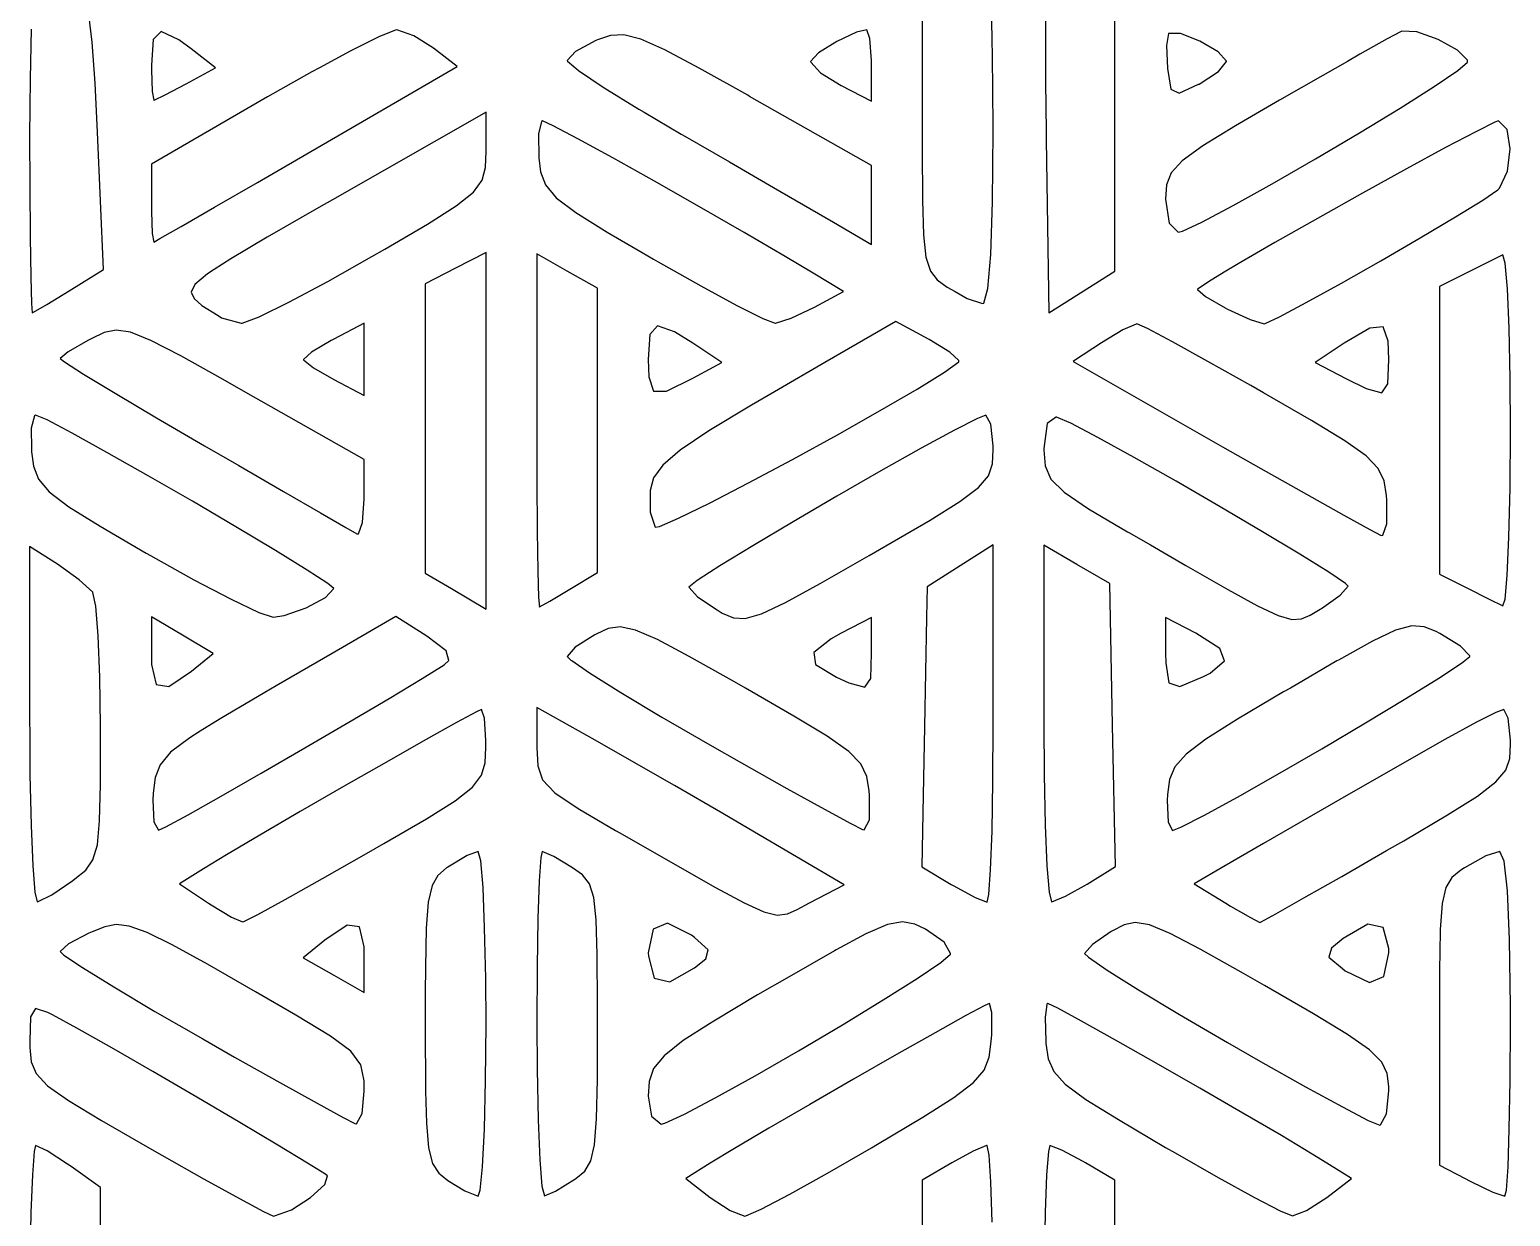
# Model space of a CAD drawing. Extents: x 19 to 403, y -177 to -75.
# Drawn here: x 190.8 to 203.29, y -133.53 to -123.52 of the extents above; entities that cross this region are included whole.
import ezdxf

# ---------------------------------------------------------------- set-up
doc = ezdxf.new("R2010")
doc.units = 0
doc.layers.add('BLACK', color=7, linetype='CONTINUOUS')

msp = doc.modelspace()

# ---------------------------------------------------------------- linework, layer by layer
at = {"layer": 'BLACK', "linetype": 'CONTINUOUS'}
for p, q in [((198.329, -123.218), (198.329, -124.387)), ((198.919, -123.57), (198.908, -123.23)), ((199.373, -123.218), (199.369, -123.547)), ((199.954, -125.559), (199.954, -123.218)), ((191.331, -123.628), (191.303, -123.396)), ((190.816, -123.519), (190.807, -123.937)), ((191.846, -123.607), (191.83, -123.823)), ((191.913, -123.539), (191.846, -123.607)), ((192.06, -123.609), (191.913, -123.539)), ((192.165, -123.686), (192.06, -123.609)), ((193.753, -123.582), (193.507, -123.705)), ((193.889, -123.527), (193.753, -123.582)), ((193.9, -123.526), (193.889, -123.527)), ((194.044, -123.576), (193.9, -123.526)), ((194.209, -123.68), (194.044, -123.576)), ((195.591, -123.61), (195.577, -123.615)), ((195.702, -123.572), (195.591, -123.61)), ((195.814, -123.567), (195.702, -123.572)), ((195.957, -123.604), (195.814, -123.567)), ((196.159, -123.694), (195.957, -123.604)), ((197.775, -123.545), (197.609, -123.622)), ((197.863, -123.524), (197.775, -123.545)), ((197.888, -123.599), (197.863, -123.524)), ((197.901, -123.784), (197.888, -123.599)), ((198.926, -123.997), (198.919, -123.57)), ((199.369, -123.547), (199.369, -123.967)), ((200.407, -123.555), (200.389, -123.657)), ((200.506, -123.557), (200.407, -123.555)), ((200.67, -123.621), (200.506, -123.557)), ((202.25, -123.602), (202.02, -123.731)), ((202.367, -123.539), (202.25, -123.602)), ((202.372, -123.536), (202.367, -123.539)), ((202.5, -123.542), (202.372, -123.536)), ((202.68, -123.605), (202.5, -123.542)), ((202.844, -123.695), (202.68, -123.605)), ((191.355, -123.975), (191.331, -123.628)), ((192.371, -123.845), (192.165, -123.686)), ((193.507, -123.705), (193.246, -123.845)), ((194.408, -123.834), (194.209, -123.68)), ((195.406, -123.707), (195.336, -123.783)), ((195.577, -123.615), (195.406, -123.707)), ((196.45, -123.848), (196.159, -123.694)), ((197.456, -123.718), (197.388, -123.792)), ((197.609, -123.622), (197.456, -123.718)), ((200.389, -123.657), (200.397, -123.85)), ((200.824, -123.711), (200.67, -123.621)), ((200.895, -123.79), (200.824, -123.711)), ((202.02, -123.731), (201.915, -123.791)), ((202.927, -123.781), (202.844, -123.695)), ((191.83, -123.823), (191.83, -123.862)), ((192.122, -123.98), (192.371, -123.845)), ((193.14, -124.571), (194.408, -123.834)), ((193.246, -123.845), (193.182, -123.88)), ((195.336, -123.783), (195.338, -123.789)), ((195.338, -123.789), (195.391, -123.834)), ((195.391, -123.834), (195.431, -123.867)), ((196.858, -124.077), (196.45, -123.848)), ((197.388, -123.792), (197.389, -123.798)), ((197.389, -123.798), (197.471, -123.886)), ((197.902, -123.825), (197.901, -123.784)), ((197.902, -124.127), (197.902, -123.825)), ((200.397, -123.85), (200.397, -123.852)), ((200.397, -123.852), (200.426, -124.025)), ((200.827, -123.875), (200.895, -123.791)), ((200.895, -123.791), (200.895, -123.79)), ((201.915, -123.791), (201.707, -123.909)), ((202.847, -123.868), (202.927, -123.798)), ((202.927, -123.798), (202.927, -123.781)), ((190.807, -123.937), (190.803, -124.422)), ((191.375, -124.388), (191.355, -123.975)), ((191.83, -123.862), (191.837, -124.046)), ((191.946, -124.073), (192.122, -123.98)), ((193.182, -123.88), (192.809, -124.091)), ((195.431, -123.867), (195.64, -124.008)), ((197.471, -123.886), (197.645, -123.994)), ((199.369, -123.967), (199.374, -124.379)), ((200.495, -124.06), (200.66, -123.984)), ((200.66, -123.984), (200.664, -123.982)), ((200.664, -123.982), (200.827, -123.875)), ((201.707, -123.909), (201.342, -124.118)), ((202.647, -124.003), (202.847, -123.868)), ((192.809, -124.091), (191.83, -124.658)), ((191.837, -124.046), (191.851, -124.119)), ((191.853, -124.118), (191.946, -124.073)), ((195.64, -124.008), (195.939, -124.193)), ((196.874, -124.086), (196.858, -124.077)), ((197.902, -124.668), (196.874, -124.086)), ((197.645, -123.994), (197.902, -124.127)), ((198.928, -124.379), (198.926, -123.997)), ((200.426, -124.025), (200.495, -124.06)), ((202.36, -124.184), (202.647, -124.003)), ((191.851, -124.119), (191.853, -124.118)), ((194.652, -124.22), (193.358, -124.957)), ((194.652, -124.549), (194.652, -124.22)), ((195.939, -124.193), (195.986, -124.22)), ((195.986, -124.22), (196.298, -124.404)), ((201.342, -124.118), (200.972, -124.333)), ((202.016, -124.393), (202.36, -124.184)), ((195.12, -124.297), (195.093, -124.402)), ((195.129, -124.293), (195.12, -124.297)), ((195.219, -124.334), (195.129, -124.293)), ((195.426, -124.443), (195.219, -124.334)), ((200.972, -124.333), (200.695, -124.502)), ((203.158, -124.304), (203.002, -124.381)), ((203.189, -124.293), (203.158, -124.304)), ((203.262, -124.364), (203.189, -124.293)), ((190.803, -124.422), (190.804, -124.843)), ((191.427, -125.546), (191.375, -124.388)), ((195.093, -124.402), (195.096, -124.603)), ((195.721, -124.605), (195.426, -124.443)), ((196.298, -124.404), (196.308, -124.41)), ((196.308, -124.41), (196.705, -124.638)), ((198.329, -124.387), (198.329, -124.535)), ((198.923, -124.975), (198.928, -124.379)), ((199.374, -124.379), (199.375, -124.449)), ((199.375, -124.449), (199.398, -125.912)), ((201.646, -124.611), (202.016, -124.393)), ((203.002, -124.381), (202.743, -124.517)), ((203.287, -124.528), (203.262, -124.364)), ((192.724, -124.812), (193.14, -124.571)), ((194.648, -124.685), (194.652, -124.549)), ((195.096, -124.603), (195.111, -124.723)), ((196.073, -124.802), (195.721, -124.605)), ((198.329, -124.535), (198.331, -124.96)), ((200.695, -124.502), (200.522, -124.628)), ((202.743, -124.517), (202.414, -124.697)), ((203.265, -124.717), (203.287, -124.528)), ((191.83, -124.658), (191.83, -124.989)), ((194.62, -124.793), (194.648, -124.685)), ((195.111, -124.723), (195.153, -124.833)), ((196.705, -124.638), (197.076, -124.853)), ((197.902, -125.336), (197.902, -124.668)), ((200.428, -124.731), (200.389, -124.832)), ((200.522, -124.628), (200.428, -124.731)), ((201.28, -124.822), (201.646, -124.611)), ((202.414, -124.697), (202.043, -124.901)), ((203.196, -124.861), (203.265, -124.717)), ((190.804, -124.843), (190.807, -125.271)), ((192.363, -125.021), (192.724, -124.812)), ((194.545, -124.893), (194.62, -124.793)), ((195.153, -124.833), (195.244, -124.94)), ((196.452, -125.017), (196.073, -124.802)), ((197.076, -124.853), (197.382, -125.031)), ((200.389, -124.832), (200.382, -124.952)), ((200.951, -125.006), (201.28, -124.822)), ((193.358, -124.957), (193.242, -125.024)), ((194.399, -125.009), (194.545, -124.893)), ((195.244, -124.94), (195.409, -125.065)), ((198.331, -124.96), (198.34, -125.253)), ((198.908, -125.42), (198.923, -124.975)), ((200.382, -124.952), (200.382, -124.953)), ((200.382, -124.953), (200.411, -125.156)), ((202.043, -124.901), (201.662, -125.115)), ((202.827, -125.102), (203.056, -124.96)), ((203.056, -124.96), (203.183, -124.874)), ((203.183, -124.874), (203.196, -124.861)), ((191.83, -124.989), (191.83, -125.056)), ((191.83, -125.056), (191.837, -125.242)), ((192.081, -125.184), (192.363, -125.021)), ((193.242, -125.024), (192.807, -125.273)), ((194.158, -125.162), (194.399, -125.009)), ((195.409, -125.065), (195.674, -125.23)), ((196.829, -125.234), (196.452, -125.017)), ((197.382, -125.031), (197.581, -125.147)), ((200.688, -125.145), (200.951, -125.006)), ((202.528, -125.279), (202.827, -125.102)), ((191.902, -125.285), (192.081, -125.184)), ((193.799, -125.373), (194.158, -125.162)), ((195.674, -125.23), (195.967, -125.401)), ((197.173, -125.435), (196.829, -125.234)), ((197.581, -125.147), (197.902, -125.336)), ((200.411, -125.156), (200.489, -125.231)), ((200.489, -125.231), (200.523, -125.221)), ((200.523, -125.221), (200.688, -125.145)), ((201.662, -125.115), (201.302, -125.319)), ((190.807, -125.271), (190.812, -125.61)), ((191.837, -125.242), (191.851, -125.314)), ((191.851, -125.314), (191.902, -125.285)), ((192.807, -125.273), (192.5, -125.455)), ((198.34, -125.253), (198.349, -125.336)), ((198.349, -125.336), (198.361, -125.442)), ((201.302, -125.319), (200.994, -125.498)), ((202.196, -125.472), (202.528, -125.279)), ((192.5, -125.455), (192.359, -125.546)), ((193.317, -125.647), (193.69, -125.436)), ((193.69, -125.436), (193.799, -125.373)), ((194.652, -125.401), (194.395, -125.533)), ((194.652, -128.408), (194.652, -125.401)), ((195.335, -125.559), (195.079, -125.413)), ((195.079, -125.413), (195.079, -126.906)), ((195.967, -125.401), (196.063, -125.457)), ((196.063, -125.457), (196.104, -125.481)), ((196.104, -125.481), (196.463, -125.683)), ((197.411, -125.577), (197.173, -125.435)), ((198.361, -125.442), (198.398, -125.559)), ((198.883, -125.706), (198.908, -125.42)), ((201.864, -125.66), (202.196, -125.472)), ((203.113, -125.478), (202.926, -125.571)), ((203.225, -125.422), (203.113, -125.478)), ((203.246, -125.493), (203.225, -125.422)), ((191.136, -125.725), (191.427, -125.546)), ((192.302, -125.583), (192.196, -125.673)), ((192.359, -125.546), (192.302, -125.583)), ((194.395, -125.533), (194.139, -125.666)), ((195.591, -125.704), (195.335, -125.559)), ((197.665, -125.732), (197.411, -125.577)), ((198.398, -125.559), (198.456, -125.633)), ((199.398, -125.912), (199.954, -125.559)), ((200.891, -125.559), (200.766, -125.634)), ((200.994, -125.498), (200.891, -125.559)), ((202.926, -125.571), (202.691, -125.689)), ((203.264, -125.708), (203.246, -125.493)), ((190.812, -125.61), (190.818, -125.833)), ((190.948, -125.84), (191.136, -125.725)), ((192.196, -125.673), (192.165, -125.737)), ((192.989, -125.822), (193.317, -125.647)), ((194.139, -125.666), (194.139, -128.105)), ((195.592, -126.902), (195.591, -125.704)), ((196.463, -125.683), (196.767, -125.848)), ((197.42, -125.864), (197.665, -125.732)), ((198.456, -125.633), (198.54, -125.695)), ((198.54, -125.695), (198.606, -125.732)), ((198.606, -125.732), (198.709, -125.789)), ((198.848, -125.828), (198.883, -125.706)), ((200.652, -125.71), (200.65, -125.714)), ((200.65, -125.714), (200.717, -125.774)), ((200.766, -125.634), (200.652, -125.71)), ((201.568, -125.825), (201.864, -125.66)), ((202.691, -125.689), (202.691, -128.114)), ((203.278, -126.041), (203.264, -125.708)), ((190.818, -125.833), (190.825, -125.911)), ((190.836, -125.906), (190.948, -125.84)), ((192.165, -125.737), (192.191, -125.791)), ((192.191, -125.791), (192.256, -125.849)), ((192.256, -125.849), (192.392, -125.934)), ((192.738, -125.944), (192.989, -125.822)), ((196.767, -125.848), (196.986, -125.958)), ((198.709, -125.789), (198.839, -125.833)), ((198.839, -125.833), (198.848, -125.828)), ((200.717, -125.774), (200.883, -125.869)), ((201.342, -125.945), (201.568, -125.825)), ((190.825, -125.911), (190.836, -125.906)), ((192.392, -125.934), (192.42, -125.952)), ((192.42, -125.952), (192.587, -125.999)), ((192.596, -125.998), (192.738, -125.944)), ((196.986, -125.958), (197.089, -125.999)), ((197.091, -125.998), (197.224, -125.957)), ((197.224, -125.957), (197.42, -125.864)), ((198.106, -125.983), (197.509, -126.329)), ((198.389, -126.135), (198.106, -125.983)), ((200.883, -125.869), (200.903, -125.88)), ((200.903, -125.88), (201.095, -125.968)), ((201.095, -125.968), (201.212, -126.004)), ((201.221, -126.002), (201.342, -125.945)), ((191.432, -126.077), (191.323, -126.129)), ((191.533, -126.056), (191.432, -126.077)), ((191.654, -126.074), (191.533, -126.056)), ((191.826, -126.144), (191.654, -126.074)), ((192.587, -125.999), (192.596, -125.998)), ((193.625, -125.999), (193.369, -126.132)), ((193.625, -126.607), (193.625, -125.999)), ((196.034, -126.093), (196.02, -126.303)), ((196.097, -126.019), (196.034, -126.093)), ((196.241, -126.071), (196.097, -126.019)), ((196.394, -126.167), (196.241, -126.071)), ((197.089, -125.999), (197.091, -125.998)), ((200.021, -126.055), (199.842, -126.164)), ((200.133, -126.005), (200.021, -126.055)), ((200.138, -126.004), (200.133, -126.005)), ((200.229, -126.044), (200.138, -126.004)), ((200.439, -126.155), (200.229, -126.044)), ((201.212, -126.004), (201.221, -126.002)), ((202.103, -126.04), (201.888, -126.167)), ((202.216, -126.03), (202.103, -126.04)), ((202.258, -126.149), (202.216, -126.03)), ((203.287, -126.466), (203.278, -126.041)), ((191.293, -126.144), (191.127, -126.24)), ((191.323, -126.129), (191.293, -126.144)), ((192.077, -126.274), (191.826, -126.144)), ((193.345, -126.145), (193.18, -126.242)), ((193.369, -126.132), (193.345, -126.145)), ((196.64, -126.329), (196.394, -126.167)), ((198.562, -126.241), (198.389, -126.135)), ((199.842, -126.164), (199.614, -126.314)), ((200.739, -126.32), (200.439, -126.155)), ((201.888, -126.167), (201.642, -126.33)), ((202.263, -126.303), (202.258, -126.149)), ((191.127, -126.24), (191.06, -126.297)), ((191.06, -126.297), (191.096, -126.325)), ((191.096, -126.325), (191.256, -126.427)), ((192.436, -126.474), (192.077, -126.274)), ((193.18, -126.242), (193.112, -126.303)), ((193.112, -126.303), (193.113, -126.307)), ((193.113, -126.307), (193.196, -126.375)), ((196.02, -126.303), (196.024, -126.451)), ((196.394, -126.462), (196.64, -126.329)), ((197.509, -126.329), (197.084, -126.576)), ((198.516, -126.412), (198.637, -126.323)), ((198.638, -126.314), (198.562, -126.241)), ((198.637, -126.323), (198.638, -126.314)), ((199.614, -126.314), (199.601, -126.322)), ((199.601, -126.322), (200.862, -127.04)), ((201.101, -126.524), (200.739, -126.32)), ((201.642, -126.33), (201.906, -126.466)), ((202.256, -126.509), (202.263, -126.303)), ((191.256, -126.427), (191.523, -126.589)), ((192.606, -126.57), (192.436, -126.474)), ((193.196, -126.375), (193.369, -126.474)), ((193.369, -126.474), (193.625, -126.607)), ((196.024, -126.451), (196.063, -126.571)), ((196.174, -126.57), (196.394, -126.462)), ((198.286, -126.554), (198.516, -126.412)), ((201.906, -126.466), (202.074, -126.55)), ((203.289, -126.902), (203.287, -126.466)), ((191.523, -126.589), (191.872, -126.796)), ((193.625, -127.148), (192.606, -126.57)), ((196.063, -126.571), (196.174, -126.57)), ((197.084, -126.576), (196.89, -126.69)), ((197.976, -126.735), (198.286, -126.554)), ((201.207, -126.584), (201.101, -126.524)), ((201.613, -126.818), (201.207, -126.584)), ((202.074, -126.55), (202.206, -126.585)), ((202.206, -126.585), (202.256, -126.509)), ((196.89, -126.69), (196.531, -126.906)), ((190.845, -126.778), (190.817, -126.882)), ((190.854, -126.773), (190.845, -126.778)), ((190.951, -126.814), (190.854, -126.773)), ((191.161, -126.924), (190.951, -126.814)), ((191.872, -126.796), (192.279, -127.033)), ((197.616, -126.938), (197.976, -126.735)), ((198.795, -126.801), (198.603, -126.899)), ((198.865, -126.773), (198.795, -126.801)), ((198.907, -126.849), (198.865, -126.773)), ((198.927, -127.033), (198.907, -126.849)), ((199.382, -126.843), (199.355, -127.055)), ((199.462, -126.788), (199.382, -126.843)), ((199.462, -126.789), (199.462, -126.788)), ((199.583, -126.842), (199.462, -126.789)), ((199.811, -126.962), (199.583, -126.842)), ((201.893, -126.989), (201.613, -126.818)), ((190.817, -126.882), (190.819, -127.056)), ((191.455, -127.087), (191.161, -126.924)), ((195.079, -126.906), (195.08, -127.323)), ((195.592, -128.099), (195.592, -126.902)), ((196.531, -126.906), (196.289, -127.068)), ((197.235, -127.147), (197.616, -126.938)), ((198.603, -126.899), (198.321, -127.053)), ((200.117, -127.131), (199.811, -126.962)), ((203.286, -127.386), (203.289, -126.902)), ((190.819, -127.056), (190.819, -127.083)), ((190.819, -127.083), (190.835, -127.203)), ((191.803, -127.284), (191.455, -127.087)), ((192.279, -127.033), (192.566, -127.199)), ((196.289, -127.068), (196.141, -127.194)), ((198.321, -127.053), (197.98, -127.244)), ((198.922, -127.185), (198.928, -127.066)), ((198.928, -127.066), (198.927, -127.033)), ((199.355, -127.055), (199.355, -127.059)), ((199.355, -127.059), (199.356, -127.066)), ((199.356, -127.066), (199.365, -127.2)), ((200.862, -127.04), (201.184, -127.222)), ((202.072, -127.117), (201.893, -126.989)), ((190.835, -127.203), (190.877, -127.313)), ((192.566, -127.199), (192.945, -127.418)), ((193.625, -127.479), (193.625, -127.148)), ((196.141, -127.194), (196.064, -127.301)), ((196.865, -127.345), (197.235, -127.147)), ((198.889, -127.284), (198.922, -127.185)), ((199.365, -127.2), (199.413, -127.313)), ((200.47, -127.331), (200.117, -127.131)), ((201.184, -127.222), (201.57, -127.44)), ((202.175, -127.223), (202.072, -127.117)), ((202.224, -127.328), (202.175, -127.223)), ((190.877, -127.313), (190.968, -127.42)), ((192.176, -127.499), (191.803, -127.284)), ((195.08, -127.323), (195.083, -127.751)), ((196.064, -127.301), (196.035, -127.41)), ((196.535, -127.516), (196.865, -127.345)), ((197.98, -127.244), (197.61, -127.457)), ((198.805, -127.384), (198.889, -127.284)), ((199.413, -127.313), (199.526, -127.424)), ((200.841, -127.545), (200.47, -127.331)), ((202.244, -127.452), (202.224, -127.328)), ((190.968, -127.42), (191.133, -127.545)), ((192.945, -127.418), (193.255, -127.597)), ((193.611, -127.679), (193.625, -127.479)), ((196.035, -127.41), (196.035, -127.59)), ((197.61, -127.457), (197.241, -127.672)), ((198.648, -127.502), (198.805, -127.384)), ((199.526, -127.424), (199.733, -127.563)), ((201.57, -127.44), (201.884, -127.616)), ((202.248, -127.491), (202.244, -127.452)), ((203.277, -127.802), (203.286, -127.386)), ((191.133, -127.545), (191.398, -127.71)), ((192.543, -127.715), (192.176, -127.499)), ((193.255, -127.597), (193.469, -127.721)), ((196.035, -127.59), (196.078, -127.717)), ((196.274, -127.643), (196.535, -127.516)), ((198.396, -127.66), (198.648, -127.502)), ((199.733, -127.563), (200.061, -127.757)), ((201.199, -127.756), (200.841, -127.545)), ((202.248, -127.691), (202.248, -127.491)), ((191.398, -127.71), (191.787, -127.937)), ((192.876, -127.914), (192.543, -127.715)), ((193.469, -127.721), (193.561, -127.774)), ((193.575, -127.774), (193.611, -127.679)), ((196.078, -127.717), (196.114, -127.711)), ((196.114, -127.711), (196.274, -127.643)), ((197.241, -127.672), (196.901, -127.874)), ((198.024, -127.876), (198.396, -127.66)), ((201.884, -127.616), (202.103, -127.737)), ((202.214, -127.786), (202.248, -127.691)), ((193.561, -127.774), (193.575, -127.774)), ((195.083, -127.751), (195.088, -128.09)), ((200.061, -127.757), (200.072, -127.763)), ((200.072, -127.763), (200.254, -127.868)), ((201.515, -127.946), (201.199, -127.756)), ((202.103, -127.737), (202.199, -127.787)), ((202.199, -127.787), (202.214, -127.786)), ((203.262, -128.124), (203.277, -127.802)), ((191.038, -128.031), (190.803, -127.881)), ((190.803, -127.881), (190.803, -129.38)), ((191.787, -127.937), (191.823, -127.958)), ((191.823, -127.958), (192.187, -128.161)), ((193.144, -128.079), (192.876, -127.914)), ((196.901, -127.874), (196.622, -128.045)), ((197.469, -128.193), (197.882, -127.958)), ((197.882, -127.958), (198.024, -127.876)), ((198.928, -127.868), (198.372, -128.22)), ((198.928, -129.373), (198.928, -127.868)), ((199.633, -128.032), (199.355, -127.87)), ((199.355, -127.87), (199.355, -129.374)), ((200.254, -127.868), (200.551, -128.04)), ((201.758, -128.097), (201.515, -127.946)), ((191.222, -128.162), (191.038, -128.031)), ((193.317, -128.192), (193.144, -128.079)), ((194.139, -128.105), (194.36, -128.236)), ((195.088, -128.09), (195.094, -128.312)), ((195.357, -128.241), (195.592, -128.099)), ((196.537, -128.099), (196.432, -128.167)), ((196.622, -128.045), (196.537, -128.099)), ((199.911, -128.194), (199.633, -128.032)), ((200.551, -128.04), (200.906, -128.243)), ((201.898, -128.193), (201.758, -128.097)), ((191.336, -128.267), (191.222, -128.162)), ((192.187, -128.161), (192.502, -128.326)), ((193.369, -128.236), (193.317, -128.192)), ((196.432, -128.167), (196.362, -128.223)), ((196.362, -128.223), (196.363, -128.226)), ((196.363, -128.226), (196.436, -128.305)), ((197.176, -128.353), (197.469, -128.193)), ((198.372, -128.22), (198.367, -128.48)), ((199.935, -129.387), (199.911, -128.194)), ((201.855, -128.292), (201.921, -128.216)), ((201.921, -128.216), (201.898, -128.193)), ((202.691, -128.114), (202.893, -128.216)), ((202.893, -128.216), (202.926, -128.232)), ((203.244, -128.325), (203.262, -128.124)), ((191.336, -128.268), (191.336, -128.267)), ((191.36, -128.383), (191.336, -128.268)), ((192.502, -128.326), (192.736, -128.437)), ((193.134, -128.397), (193.298, -128.311)), ((193.298, -128.311), (193.369, -128.236)), ((194.36, -128.236), (194.652, -128.408)), ((195.094, -128.312), (195.101, -128.391)), ((195.102, -128.39), (195.189, -128.341)), ((195.189, -128.341), (195.357, -128.241)), ((196.436, -128.305), (196.6, -128.416)), ((196.975, -128.448), (197.176, -128.353)), ((200.906, -128.243), (201.158, -128.381)), ((201.696, -128.403), (201.855, -128.292)), ((202.926, -128.232), (203.109, -128.324)), ((203.109, -128.324), (203.225, -128.381)), ((203.225, -128.381), (203.244, -128.325)), ((191.38, -128.633), (191.36, -128.383)), ((191.83, -128.474), (191.83, -128.778)), ((192.091, -128.629), (191.83, -128.474)), ((192.736, -128.437), (192.856, -128.476)), ((192.856, -128.476), (192.948, -128.462)), ((192.948, -128.462), (193.134, -128.397)), ((193.89, -128.472), (193.354, -128.783)), ((194.152, -128.638), (193.89, -128.472)), ((195.101, -128.391), (195.102, -128.39)), ((196.6, -128.416), (196.644, -128.442)), ((196.644, -128.442), (196.737, -128.483)), ((196.838, -128.488), (196.975, -128.448)), ((197.902, -128.48), (197.645, -128.612)), ((197.902, -128.781), (197.902, -128.48)), ((198.367, -128.48), (198.348, -129.401)), ((200.638, -128.612), (200.382, -128.48)), ((200.382, -128.48), (200.382, -128.781)), ((201.158, -128.381), (201.33, -128.462)), ((201.33, -128.462), (201.446, -128.496)), ((201.529, -128.492), (201.601, -128.46)), ((201.601, -128.46), (201.686, -128.408)), ((201.686, -128.408), (201.696, -128.403)), ((195.682, -128.573), (195.579, -128.619)), ((195.783, -128.558), (195.682, -128.573)), ((195.912, -128.585), (195.783, -128.558)), ((196.096, -128.664), (195.912, -128.585)), ((196.737, -128.483), (196.838, -128.488)), ((201.446, -128.496), (201.529, -128.492)), ((202.321, -128.587), (202.125, -128.68)), ((202.457, -128.55), (202.321, -128.587)), ((202.561, -128.557), (202.457, -128.55)), ((202.663, -128.598), (202.561, -128.557)), ((202.695, -128.615), (202.663, -128.598)), ((191.394, -128.983), (191.38, -128.633)), ((192.352, -128.783), (192.091, -128.629)), ((194.315, -128.761), (194.152, -128.638)), ((195.404, -128.729), (195.337, -128.807)), ((195.568, -128.625), (195.404, -128.729)), ((195.579, -128.619), (195.568, -128.625)), ((196.364, -128.807), (196.096, -128.664)), ((197.561, -128.658), (197.415, -128.775)), ((197.645, -128.612), (197.561, -128.658)), ((200.839, -128.74), (200.638, -128.612)), ((202.125, -128.68), (201.839, -128.839)), ((202.867, -128.72), (202.695, -128.615)), ((202.946, -128.802), (202.867, -128.72)), ((191.83, -128.778), (191.832, -128.876)), ((192.167, -128.933), (192.352, -128.783)), ((193.354, -128.783), (192.881, -129.056)), ((194.299, -128.879), (194.337, -128.843)), ((194.337, -128.843), (194.315, -128.761)), ((195.337, -128.807), (195.368, -128.839)), ((195.368, -128.839), (195.375, -128.843)), ((195.375, -128.843), (195.524, -128.946)), ((196.747, -129.022), (196.364, -128.807)), ((197.415, -128.775), (197.43, -128.877)), ((197.895, -128.995), (197.902, -128.781)), ((200.382, -128.781), (200.383, -128.864)), ((200.757, -128.95), (200.877, -128.846)), ((200.877, -128.846), (200.839, -128.74)), ((201.826, -128.846), (201.434, -129.074)), ((201.839, -128.839), (201.826, -128.846)), ((202.876, -128.865), (202.946, -128.807)), ((202.946, -128.807), (202.946, -128.802)), ((191.832, -128.876), (191.871, -129.044)), ((191.976, -129.06), (192.167, -128.933)), ((194.112, -128.995), (194.299, -128.879)), ((195.524, -128.946), (195.788, -129.112)), ((197.43, -128.877), (197.606, -128.983)), ((200.383, -128.864), (200.409, -129.03)), ((200.502, -129.06), (200.702, -128.978)), ((200.702, -128.978), (200.757, -128.95)), ((202.687, -128.99), (202.876, -128.865)), ((191.401, -129.396), (191.394, -128.983)), ((191.871, -129.044), (191.976, -129.06)), ((192.881, -129.056), (192.786, -129.112)), ((193.834, -129.162), (194.112, -128.995)), ((196.84, -129.076), (196.747, -129.022)), ((197.247, -129.31), (196.84, -129.076)), ((197.606, -128.983), (197.71, -129.03)), ((197.71, -129.03), (197.846, -129.068)), ((197.846, -129.068), (197.895, -128.995)), ((200.409, -129.03), (200.502, -129.06)), ((201.434, -129.074), (201.376, -129.107)), ((202.407, -129.163), (202.687, -128.99)), ((192.786, -129.112), (192.409, -129.333)), ((193.495, -129.362), (193.834, -129.162)), ((195.788, -129.112), (196.134, -129.319)), ((201.376, -129.107), (200.989, -129.337)), ((202.068, -129.367), (202.407, -129.163)), ((192.409, -129.333), (192.24, -129.439)), ((194.57, -129.274), (194.403, -129.365)), ((194.614, -129.254), (194.57, -129.274)), ((194.638, -129.329), (194.614, -129.254)), ((194.649, -129.517), (194.638, -129.329)), ((195.571, -129.513), (195.079, -129.237)), ((195.079, -129.237), (195.08, -129.566)), ((196.134, -129.319), (196.539, -129.553)), ((197.529, -129.48), (197.247, -129.31)), ((200.989, -129.337), (200.722, -129.504)), ((203.165, -129.28), (203.003, -129.363)), ((203.234, -129.254), (203.165, -129.28)), ((203.271, -129.329), (203.234, -129.254)), ((203.289, -129.513), (203.271, -129.329)), ((190.803, -129.38), (190.804, -129.425)), ((190.804, -129.425), (190.806, -129.802)), ((191.4, -129.886), (191.401, -129.439)), ((191.401, -129.439), (191.401, -129.396)), ((192.24, -129.439), (192.153, -129.494)), ((193.125, -129.578), (193.495, -129.362)), ((194.403, -129.365), (194.141, -129.512)), ((198.348, -129.401), (198.337, -129.978)), ((198.925, -129.859), (198.928, -129.373)), ((199.355, -129.374), (199.358, -129.802)), ((199.959, -130.58), (199.935, -129.387)), ((201.698, -129.586), (202.068, -129.367)), ((203.003, -129.363), (202.737, -129.509)), ((192.153, -129.494), (191.992, -129.616)), ((192.756, -129.791), (193.125, -129.578)), ((194.141, -129.512), (193.813, -129.698)), ((194.643, -129.705), (194.649, -129.574)), ((194.649, -129.574), (194.649, -129.517)), ((195.08, -129.566), (195.08, -129.57)), ((195.08, -129.57), (195.08, -129.574)), ((195.08, -129.574), (195.088, -129.729)), ((195.862, -129.679), (195.571, -129.513)), ((196.539, -129.553), (196.806, -129.705)), ((197.71, -129.608), (197.529, -129.48)), ((200.722, -129.504), (200.554, -129.631)), ((201.328, -129.8), (201.698, -129.586)), ((202.737, -129.509), (202.357, -129.724)), ((203.284, -129.667), (203.289, -129.547)), ((203.289, -129.547), (203.289, -129.513)), ((191.903, -129.721), (191.862, -129.829)), ((191.992, -129.616), (191.903, -129.721)), ((193.813, -129.698), (193.451, -129.905)), ((194.614, -129.81), (194.643, -129.705)), ((195.088, -129.729), (195.129, -129.849)), ((196.241, -129.896), (195.862, -129.679)), ((196.806, -129.705), (197.189, -129.92)), ((197.813, -129.714), (197.71, -129.608)), ((197.863, -129.819), (197.813, -129.714)), ((200.554, -129.631), (200.46, -129.737)), ((202.357, -129.724), (201.85, -130.014)), ((203.25, -129.766), (203.284, -129.667)), ((190.806, -129.802), (190.815, -130.232)), ((191.862, -129.829), (191.846, -129.96)), ((192.417, -129.985), (192.756, -129.791)), ((194.537, -129.91), (194.614, -129.81)), ((195.129, -129.849), (195.233, -129.959)), ((197.883, -129.942), (197.863, -129.819)), ((199.358, -129.802), (199.367, -130.231)), ((200.416, -129.844), (200.398, -129.972)), ((200.46, -129.737), (200.416, -129.844)), ((200.987, -129.994), (201.328, -129.8)), ((203.167, -129.866), (203.25, -129.766)), ((191.393, -130.194), (191.4, -129.886)), ((191.846, -129.96), (191.842, -130.02)), ((193.451, -129.905), (193.085, -130.116)), ((194.39, -130.025), (194.537, -129.91)), ((195.233, -129.959), (195.428, -130.09)), ((196.647, -130.132), (196.241, -129.896)), ((197.189, -129.92), (197.505, -130.096)), ((197.886, -129.978), (197.883, -129.942)), ((197.884, -130.184), (197.886, -129.978)), ((198.337, -129.978), (198.325, -130.582)), ((198.918, -130.28), (198.925, -129.859)), ((200.398, -129.972), (200.395, -130.021)), ((203.011, -129.985), (203.167, -129.866)), ((191.842, -130.02), (191.85, -130.203)), ((192.139, -130.142), (192.417, -129.985)), ((194.149, -130.177), (194.39, -130.025)), ((195.428, -130.09), (195.743, -130.274)), ((197.505, -130.096), (197.727, -130.217)), ((200.395, -130.021), (200.402, -130.204)), ((200.705, -130.149), (200.987, -129.994)), ((201.85, -130.014), (201.207, -130.386)), ((202.76, -130.143), (203.011, -129.985)), ((191.375, -130.396), (191.393, -130.194)), ((191.85, -130.203), (191.889, -130.273)), ((191.952, -130.243), (192.139, -130.142)), ((193.085, -130.116), (192.745, -130.314)), ((193.79, -130.385), (194.149, -130.177)), ((196.867, -130.261), (196.647, -130.132)), ((197.727, -130.217), (197.827, -130.268)), ((197.841, -130.269), (197.884, -130.184)), ((200.402, -130.204), (200.441, -130.275)), ((200.511, -130.248), (200.705, -130.149)), ((202.39, -130.361), (202.76, -130.143)), ((190.815, -130.232), (190.829, -130.572)), ((191.889, -130.273), (191.952, -130.243)), ((192.745, -130.314), (192.463, -130.48)), ((195.743, -130.274), (195.78, -130.296)), ((195.78, -130.296), (196.245, -130.563)), ((197.671, -130.733), (196.867, -130.261)), ((197.827, -130.268), (197.841, -130.269)), ((198.906, -130.608), (198.918, -130.28)), ((199.367, -130.231), (199.381, -130.572)), ((200.441, -130.275), (200.511, -130.248)), ((191.337, -130.523), (191.375, -130.396)), ((193.273, -130.68), (193.644, -130.469)), ((193.644, -130.469), (193.79, -130.385)), ((194.585, -130.451), (194.493, -130.485)), ((194.607, -130.532), (194.585, -130.451)), ((195.125, -130.451), (195.113, -130.502)), ((195.222, -130.493), (195.125, -130.451)), ((201.207, -130.386), (200.872, -130.58)), ((201.867, -130.662), (202.243, -130.445)), ((202.243, -130.445), (202.39, -130.361)), ((203.201, -130.451), (203.082, -130.489)), ((203.237, -130.535), (203.201, -130.451)), ((190.829, -130.572), (190.847, -130.796)), ((191.276, -130.609), (191.337, -130.523)), ((192.268, -130.598), (192.066, -130.725)), ((192.463, -130.48), (192.268, -130.598)), ((194.319, -130.591), (194.246, -130.654)), ((194.329, -130.584), (194.319, -130.591)), ((194.493, -130.485), (194.329, -130.584)), ((194.626, -130.756), (194.607, -130.532)), ((195.113, -130.502), (195.1, -130.699)), ((195.382, -130.589), (195.222, -130.493)), ((195.466, -130.65), (195.382, -130.589)), ((196.245, -130.563), (196.586, -130.757)), ((198.325, -130.582), (198.575, -130.73)), ((199.381, -130.572), (199.399, -130.796)), ((199.721, -130.727), (199.959, -130.58)), ((200.872, -130.58), (200.622, -130.725)), ((202.902, -130.589), (202.871, -130.61)), ((203.082, -130.489), (202.902, -130.589)), ((203.264, -130.785), (203.237, -130.535)), ((190.99, -130.817), (191.167, -130.698)), ((191.167, -130.698), (191.185, -130.684)), ((191.185, -130.684), (191.276, -130.609)), ((192.066, -130.725), (192.311, -130.887)), ((192.958, -130.857), (193.273, -130.68)), ((194.246, -130.654), (194.196, -130.74)), ((195.1, -130.699), (195.089, -131.016)), ((195.524, -130.724), (195.466, -130.65)), ((195.561, -130.84), (195.524, -130.724)), ((198.891, -130.816), (198.906, -130.608)), ((199.539, -130.829), (199.721, -130.727)), ((200.622, -130.725), (200.889, -130.887)), ((201.547, -130.844), (201.867, -130.662)), ((202.796, -130.671), (202.745, -130.756)), ((202.871, -130.61), (202.796, -130.671)), ((190.847, -130.796), (190.867, -130.876)), ((190.874, -130.875), (190.99, -130.817)), ((194.196, -130.74), (194.164, -130.878)), ((194.64, -131.096), (194.626, -130.756)), ((195.581, -131.029), (195.561, -130.84)), ((196.586, -130.757), (196.827, -130.886)), ((197.38, -130.885), (197.671, -130.733)), ((198.575, -130.73), (198.579, -130.733)), ((198.579, -130.733), (198.596, -130.743)), ((198.596, -130.743), (198.776, -130.839)), ((198.776, -130.839), (198.877, -130.879)), ((198.877, -130.879), (198.891, -130.816)), ((199.399, -130.796), (199.42, -130.876)), ((199.423, -130.876), (199.539, -130.829)), ((201.312, -130.977), (201.547, -130.844)), ((202.745, -130.756), (202.714, -130.892)), ((203.282, -131.194), (203.264, -130.785)), ((190.867, -130.876), (190.874, -130.875)), ((192.311, -130.887), (192.335, -130.902)), ((192.335, -130.902), (192.506, -131.005)), ((192.727, -130.983), (192.958, -130.857)), ((194.164, -130.878), (194.147, -131.099)), ((196.827, -130.886), (196.993, -130.961)), ((196.993, -130.961), (197.107, -130.989)), ((197.193, -130.979), (197.276, -130.942)), ((197.276, -130.942), (197.38, -130.885)), ((199.42, -130.876), (199.423, -130.876)), ((200.889, -130.887), (200.929, -130.912)), ((200.929, -130.912), (201.097, -131.01)), ((201.188, -131.044), (201.312, -130.977)), ((202.714, -130.892), (202.698, -131.111)), ((191.436, -131.088), (191.331, -131.129)), ((191.532, -131.069), (191.436, -131.088)), ((191.643, -131.082), (191.532, -131.069)), ((191.793, -131.135), (191.643, -131.082)), ((192.506, -131.005), (192.599, -131.046)), ((192.599, -131.046), (192.608, -131.043)), ((192.608, -131.043), (192.727, -130.983)), ((193.48, -131.072), (193.291, -131.199)), ((193.584, -131.088), (193.48, -131.072)), ((193.623, -131.257), (193.584, -131.088)), ((194.147, -131.099), (194.14, -131.431)), ((194.649, -131.523), (194.64, -131.096)), ((195.089, -131.016), (195.082, -131.428)), ((195.59, -131.32), (195.581, -131.029)), ((196.182, -131.056), (196.061, -131.106)), ((196.383, -131.158), (196.182, -131.056)), ((197.107, -130.989), (197.193, -130.979)), ((198.036, -131.068), (197.855, -131.146)), ((198.163, -131.045), (198.036, -131.068)), ((198.266, -131.065), (198.163, -131.045)), ((198.356, -131.107), (198.266, -131.065)), ((200.031, -131.07), (199.933, -131.121)), ((200.126, -131.05), (200.031, -131.07)), ((200.246, -131.071), (200.126, -131.05)), ((200.419, -131.143), (200.246, -131.071)), ((201.097, -131.01), (201.176, -131.05)), ((201.176, -131.05), (201.188, -131.044)), ((202.088, -131.066), (201.878, -131.186)), ((202.215, -131.094), (202.088, -131.066)), ((202.263, -131.271), (202.215, -131.094)), ((191.303, -131.141), (191.13, -131.23)), ((191.331, -131.129), (191.303, -131.141)), ((192.004, -131.238), (191.793, -131.135)), ((193.291, -131.199), (193.109, -131.349)), ((196.061, -131.106), (196.02, -131.306)), ((196.41, -131.178), (196.383, -131.158)), ((196.525, -131.281), (196.41, -131.178)), ((197.855, -131.146), (197.605, -131.281)), ((198.514, -131.216), (198.356, -131.107)), ((198.569, -131.313), (198.514, -131.216)), ((199.923, -131.126), (199.764, -131.236)), ((199.933, -131.121), (199.923, -131.126)), ((200.674, -131.276), (200.419, -131.143)), ((201.878, -131.186), (201.78, -131.267)), ((202.698, -131.111), (202.694, -131.306)), ((203.289, -131.756), (203.282, -131.194)), ((191.13, -131.23), (191.06, -131.295)), ((191.06, -131.295), (191.092, -131.325)), ((191.092, -131.325), (191.248, -131.43)), ((192.302, -131.402), (192.004, -131.238)), ((193.109, -131.349), (193.367, -131.495)), ((193.625, -131.345), (193.623, -131.257)), ((193.625, -131.64), (193.625, -131.345)), ((195.592, -131.743), (195.59, -131.32)), ((196.02, -131.306), (196.021, -131.335)), ((196.021, -131.335), (196.07, -131.519)), ((196.504, -131.357), (196.525, -131.281)), ((197.59, -131.289), (197.207, -131.508)), ((197.605, -131.281), (197.59, -131.289)), ((198.487, -131.388), (198.568, -131.317)), ((198.568, -131.317), (198.569, -131.313)), ((199.764, -131.236), (199.698, -131.312)), ((199.698, -131.312), (199.699, -131.313)), ((199.699, -131.313), (199.731, -131.344)), ((199.731, -131.344), (199.888, -131.452)), ((201.038, -131.481), (200.674, -131.276)), ((201.78, -131.267), (201.759, -131.342)), ((201.759, -131.342), (201.873, -131.44)), ((202.223, -131.506), (202.263, -131.306)), ((202.263, -131.306), (202.263, -131.271)), ((202.694, -131.306), (202.692, -131.441)), ((191.248, -131.43), (191.512, -131.594)), ((192.708, -131.636), (192.302, -131.402)), ((194.14, -131.431), (194.139, -131.64)), ((195.082, -131.428), (195.079, -131.905)), ((196.2, -131.552), (196.41, -131.434)), ((196.41, -131.434), (196.504, -131.357)), ((198.288, -131.523), (198.487, -131.388)), ((199.888, -131.452), (200.153, -131.618)), ((201.873, -131.44), (201.897, -131.457)), ((201.897, -131.457), (202.101, -131.556)), ((202.692, -131.441), (202.691, -131.912)), ((191.512, -131.594), (191.858, -131.8)), ((193.367, -131.495), (193.625, -131.64)), ((194.652, -131.905), (194.649, -131.523)), ((196.07, -131.519), (196.2, -131.552)), ((197.207, -131.508), (196.942, -131.662)), ((198, -131.704), (198.288, -131.523)), ((201.216, -131.583), (201.038, -131.481)), ((201.629, -131.821), (201.216, -131.583)), ((202.101, -131.556), (202.223, -131.506)), ((193.048, -131.833), (192.708, -131.636)), ((194.139, -131.64), (194.139, -131.905)), ((196.942, -131.662), (196.571, -131.883)), ((197.656, -131.913), (198, -131.704)), ((200.153, -131.618), (200.5, -131.827)), ((190.811, -131.845), (190.804, -132.051)), ((190.853, -131.776), (190.811, -131.845)), ((190.958, -131.81), (190.853, -131.776)), ((190.996, -131.829), (190.958, -131.81)), ((191.202, -131.942), (190.996, -131.829)), ((191.858, -131.8), (192.263, -132.033)), ((193.34, -132.008), (193.048, -131.833)), ((195.592, -131.904), (195.592, -131.743)), ((198.697, -131.836), (198.439, -131.98)), ((198.858, -131.75), (198.697, -131.836)), ((198.896, -131.734), (198.858, -131.75)), ((198.917, -131.809), (198.896, -131.734)), ((198.916, -131.995), (198.917, -131.809)), ((199.371, -131.809), (199.365, -131.848)), ((199.365, -131.848), (199.372, -132.053)), ((199.381, -131.739), (199.371, -131.809)), ((199.389, -131.734), (199.381, -131.739)), ((199.472, -131.774), (199.389, -131.734)), ((199.673, -131.883), (199.472, -131.774)), ((200.5, -131.827), (200.905, -132.063)), ((201.916, -131.995), (201.629, -131.821)), ((203.289, -131.905), (203.289, -131.756)), ((191.496, -132.108), (191.202, -131.942)), ((194.139, -131.905), (194.139, -131.968)), ((194.139, -131.968), (194.141, -132.424)), ((194.648, -132.382), (194.652, -131.905)), ((195.079, -131.905), (195.082, -132.287)), ((195.591, -132.375), (195.592, -131.904)), ((196.537, -131.904), (196.315, -132.047)), ((196.571, -131.883), (196.537, -131.904)), ((197.285, -132.132), (197.656, -131.913)), ((199.96, -132.044), (199.673, -131.883)), ((202.691, -131.912), (202.691, -133.098)), ((203.287, -132.382), (203.289, -131.905)), ((190.804, -132.051), (190.805, -132.106)), ((192.263, -132.033), (192.531, -132.185)), ((193.512, -132.136), (193.34, -132.008)), ((196.315, -132.047), (196.154, -132.175)), ((198.439, -131.98), (198.113, -132.165)), ((198.895, -132.186), (198.912, -132.053)), ((198.912, -132.053), (198.916, -131.995)), ((199.372, -132.053), (199.373, -132.07)), ((199.373, -132.07), (199.392, -132.199)), ((200.302, -132.238), (199.96, -132.044)), ((200.905, -132.063), (201.182, -132.222)), ((202.101, -132.124), (201.916, -131.995)), ((190.805, -132.106), (190.815, -132.225)), ((190.815, -132.225), (190.857, -132.325)), ((191.843, -132.308), (191.496, -132.108)), ((192.531, -132.185), (192.913, -132.4)), ((193.596, -132.251), (193.512, -132.136)), ((196.154, -132.175), (196.065, -132.283)), ((196.92, -132.343), (197.285, -132.132)), ((198.113, -132.165), (197.75, -132.372)), ((198.853, -132.295), (198.895, -132.186)), ((199.392, -132.199), (199.438, -132.307)), ((201.182, -132.222), (201.562, -132.436)), ((202.204, -132.227), (202.101, -132.124)), ((190.857, -132.325), (190.955, -132.427)), ((192.214, -132.524), (191.843, -132.308)), ((193.624, -132.387), (193.596, -132.251)), ((195.082, -132.287), (195.09, -132.714)), ((196.065, -132.283), (196.028, -132.39)), ((196.59, -132.527), (196.92, -132.343)), ((198.762, -132.401), (198.853, -132.295)), ((199.438, -132.307), (199.536, -132.414)), ((200.67, -132.448), (200.302, -132.238)), ((202.251, -132.324), (202.204, -132.227)), ((202.263, -132.434), (202.251, -132.324)), ((190.955, -132.427), (191.132, -132.552)), ((192.913, -132.4), (193.227, -132.575)), ((193.606, -132.662), (193.625, -132.472)), ((193.625, -132.472), (193.624, -132.387)), ((194.141, -132.424), (194.142, -132.472)), ((194.142, -132.472), (194.149, -132.742)), ((194.638, -132.793), (194.648, -132.382)), ((195.584, -132.705), (195.591, -132.375)), ((196.028, -132.39), (196.02, -132.514)), ((197.75, -132.372), (197.381, -132.584)), ((198.597, -132.527), (198.762, -132.401)), ((199.536, -132.414), (199.71, -132.542)), ((201.032, -132.658), (200.67, -132.448)), ((201.562, -132.436), (201.874, -132.606)), ((202.244, -132.665), (202.263, -132.471)), ((202.263, -132.471), (202.263, -132.434)), ((203.28, -132.793), (203.287, -132.382)), ((191.132, -132.552), (191.41, -132.72)), ((192.575, -132.737), (192.214, -132.524)), ((193.227, -132.575), (193.447, -132.696)), ((196.02, -132.514), (196.048, -132.683)), ((196.326, -132.667), (196.59, -132.527)), ((197.381, -132.584), (197.036, -132.785)), ((198.336, -132.693), (198.597, -132.527)), ((199.71, -132.542), (199.984, -132.713)), ((191.41, -132.72), (191.813, -132.952)), ((193.447, -132.696), (193.545, -132.746)), ((193.558, -132.747), (193.606, -132.662)), ((195.09, -132.714), (195.104, -133.052)), ((195.567, -132.924), (195.584, -132.705)), ((196.048, -132.683), (196.127, -132.752)), ((196.16, -132.743), (196.326, -132.667)), ((197.953, -132.92), (198.336, -132.693)), ((199.984, -132.713), (200.382, -132.948)), ((201.358, -132.848), (201.032, -132.658)), ((201.874, -132.606), (202.091, -132.719)), ((202.091, -132.719), (202.187, -132.76)), ((202.195, -132.758), (202.244, -132.665)), ((192.897, -132.928), (192.575, -132.737)), ((193.545, -132.746), (193.558, -132.747)), ((194.149, -132.742), (194.167, -132.951)), ((194.622, -133.111), (194.638, -132.793)), ((196.127, -132.752), (196.16, -132.743)), ((197.036, -132.785), (196.746, -132.956)), ((201.618, -133.003), (201.358, -132.848)), ((202.187, -132.76), (202.195, -132.758)), ((203.269, -133.111), (203.28, -132.793)), ((190.854, -132.931), (190.841, -132.982)), ((190.951, -132.976), (190.854, -132.931)), ((191.813, -132.952), (191.917, -133.012)), ((193.146, -133.079), (192.897, -132.928)), ((194.167, -132.951), (194.201, -133.082)), ((195.535, -133.061), (195.567, -132.924)), ((196.746, -132.956), (196.541, -133.081)), ((197.532, -133.164), (197.902, -132.951)), ((197.902, -132.951), (197.953, -132.92)), ((198.872, -132.931), (198.76, -132.978)), ((198.877, -132.931), (198.872, -132.931)), ((198.894, -133.012), (198.877, -132.931)), ((199.406, -132.931), (199.393, -132.982)), ((199.508, -132.97), (199.406, -132.931)), ((199.687, -133.067), (199.508, -132.97)), ((200.382, -132.948), (200.462, -132.994)), ((190.841, -132.982), (190.826, -133.179)), ((191.123, -133.087), (190.951, -132.976)), ((191.154, -133.108), (191.123, -133.087)), ((191.917, -133.012), (192.276, -133.215)), ((193.292, -133.171), (193.146, -133.079)), ((194.201, -133.082), (194.253, -133.163)), ((195.104, -133.052), (195.122, -133.275)), ((195.484, -133.146), (195.535, -133.061)), ((196.541, -133.081), (196.335, -133.209)), ((198.578, -133.078), (198.329, -133.224)), ((198.76, -132.978), (198.578, -133.078)), ((198.908, -133.236), (198.894, -133.012)), ((199.393, -132.982), (199.378, -133.179)), ((199.706, -133.078), (199.687, -133.067)), ((199.954, -133.224), (199.706, -133.078)), ((200.462, -132.994), (200.824, -133.201)), ((201.742, -133.079), (201.618, -133.003)), ((201.948, -133.209), (201.742, -133.079)), ((202.691, -133.098), (202.907, -133.209)), ((190.826, -133.179), (190.814, -133.496)), ((191.402, -133.285), (191.154, -133.108)), ((192.276, -133.215), (192.572, -133.378)), ((193.291, -133.261), (193.314, -133.188)), ((193.314, -133.188), (193.292, -133.171)), ((194.253, -133.163), (194.283, -133.188)), ((194.283, -133.188), (194.329, -133.226)), ((194.603, -133.307), (194.622, -133.111)), ((195.236, -133.317), (195.4, -133.215)), ((195.4, -133.215), (195.41, -133.209)), ((195.41, -133.209), (195.484, -133.146)), ((196.335, -133.209), (196.541, -133.368)), ((197.212, -133.342), (197.532, -133.164)), ((198.329, -133.224), (198.329, -135.578)), ((199.378, -133.179), (199.366, -133.496)), ((199.954, -134.393), (199.954, -133.224)), ((200.824, -133.201), (201.13, -133.369)), ((201.742, -133.368), (201.948, -133.209)), ((202.907, -133.209), (202.943, -133.228)), ((203.255, -133.307), (203.269, -133.111)), ((191.402, -135.577), (191.402, -133.285)), ((193.171, -133.37), (193.291, -133.261)), ((194.329, -133.226), (194.472, -133.314)), ((194.472, -133.314), (194.585, -133.359)), ((194.585, -133.359), (194.603, -133.307)), ((195.122, -133.275), (195.144, -133.354)), ((195.144, -133.354), (195.236, -133.317)), ((196.972, -133.468), (197.212, -133.342)), ((198.919, -133.576), (198.908, -133.236)), ((202.943, -133.228), (202.96, -133.237)), ((202.96, -133.237), (203.142, -133.323)), ((203.142, -133.323), (203.242, -133.359)), ((203.242, -133.359), (203.255, -133.307)), ((192.572, -133.378), (192.776, -133.487)), ((192.867, -133.525), (193.011, -133.472)), ((193.011, -133.472), (193.171, -133.37)), ((196.541, -133.368), (196.709, -133.478)), ((196.843, -133.525), (196.972, -133.468)), ((201.13, -133.369), (201.349, -133.482)), ((201.569, -133.48), (201.742, -133.368)), ((190.814, -133.496), (190.806, -133.908)), ((192.776, -133.487), (192.86, -133.526)), ((192.86, -133.526), (192.867, -133.525)), ((196.709, -133.478), (196.833, -133.527)), ((196.833, -133.527), (196.843, -133.525)), ((199.366, -133.496), (199.358, -133.908)), ((201.349, -133.482), (201.451, -133.524)), ((201.451, -133.524), (201.569, -133.48))]:
    msp.add_line(p, q, dxfattribs=at)

doc.saveas('drawing.dxf')
